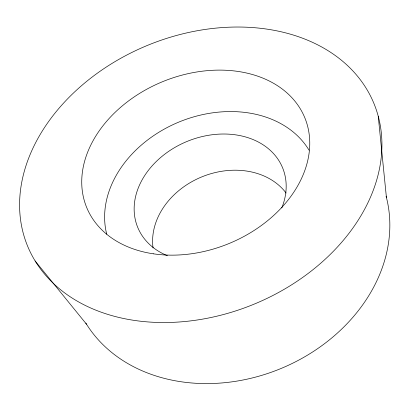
<?xml version="1.0" encoding="UTF-8"?>
<svg xmlns="http://www.w3.org/2000/svg" width="410" height="410" viewBox="0 0 410 410"><rect width="100%" height="100%" fill="white"/><g stroke="black" fill="none" stroke-linecap="round" stroke-linejoin="round"><path stroke-width="0.61" d="M35.142 260.975L86.505 324.197M378.24 116.235A187.278 139.938 -22.4 0 1 143.505 321.542A187.278 139.938 -22.4 0 1 80.514 86.571A187.278 139.938 -22.4 0 1 378.24 116.235L386.415 197.43M386.087 196.18A164.123 133.414 -22.4 0 1 282.326 367.949A164.123 133.414 -22.4 0 1 85.823 323.095M153.058 247.947A73.554 59.342 -22.4 0 1 201.633 176.956A73.554 59.342 -22.4 0 1 286.139 193.069M106.718 234.182A110.259 85.69 -22.4 0 1 178.668 122.149A110.259 85.69 -22.4 0 1 309.043 150.188M167.418 255.727A78.32 60.736 -22.4 0 1 143.895 176.823A78.32 60.736 -22.4 0 1 241.644 135.956A78.32 60.736 -22.4 0 1 281.778 207.921M153.35 253.81A117.931 87.474 -22.4 0 0 308.602 130.631A117.931 87.474 -22.4 0 0 125.281 103.448A117.931 87.474 -22.4 0 0 153.35 253.81"/></g></svg>
